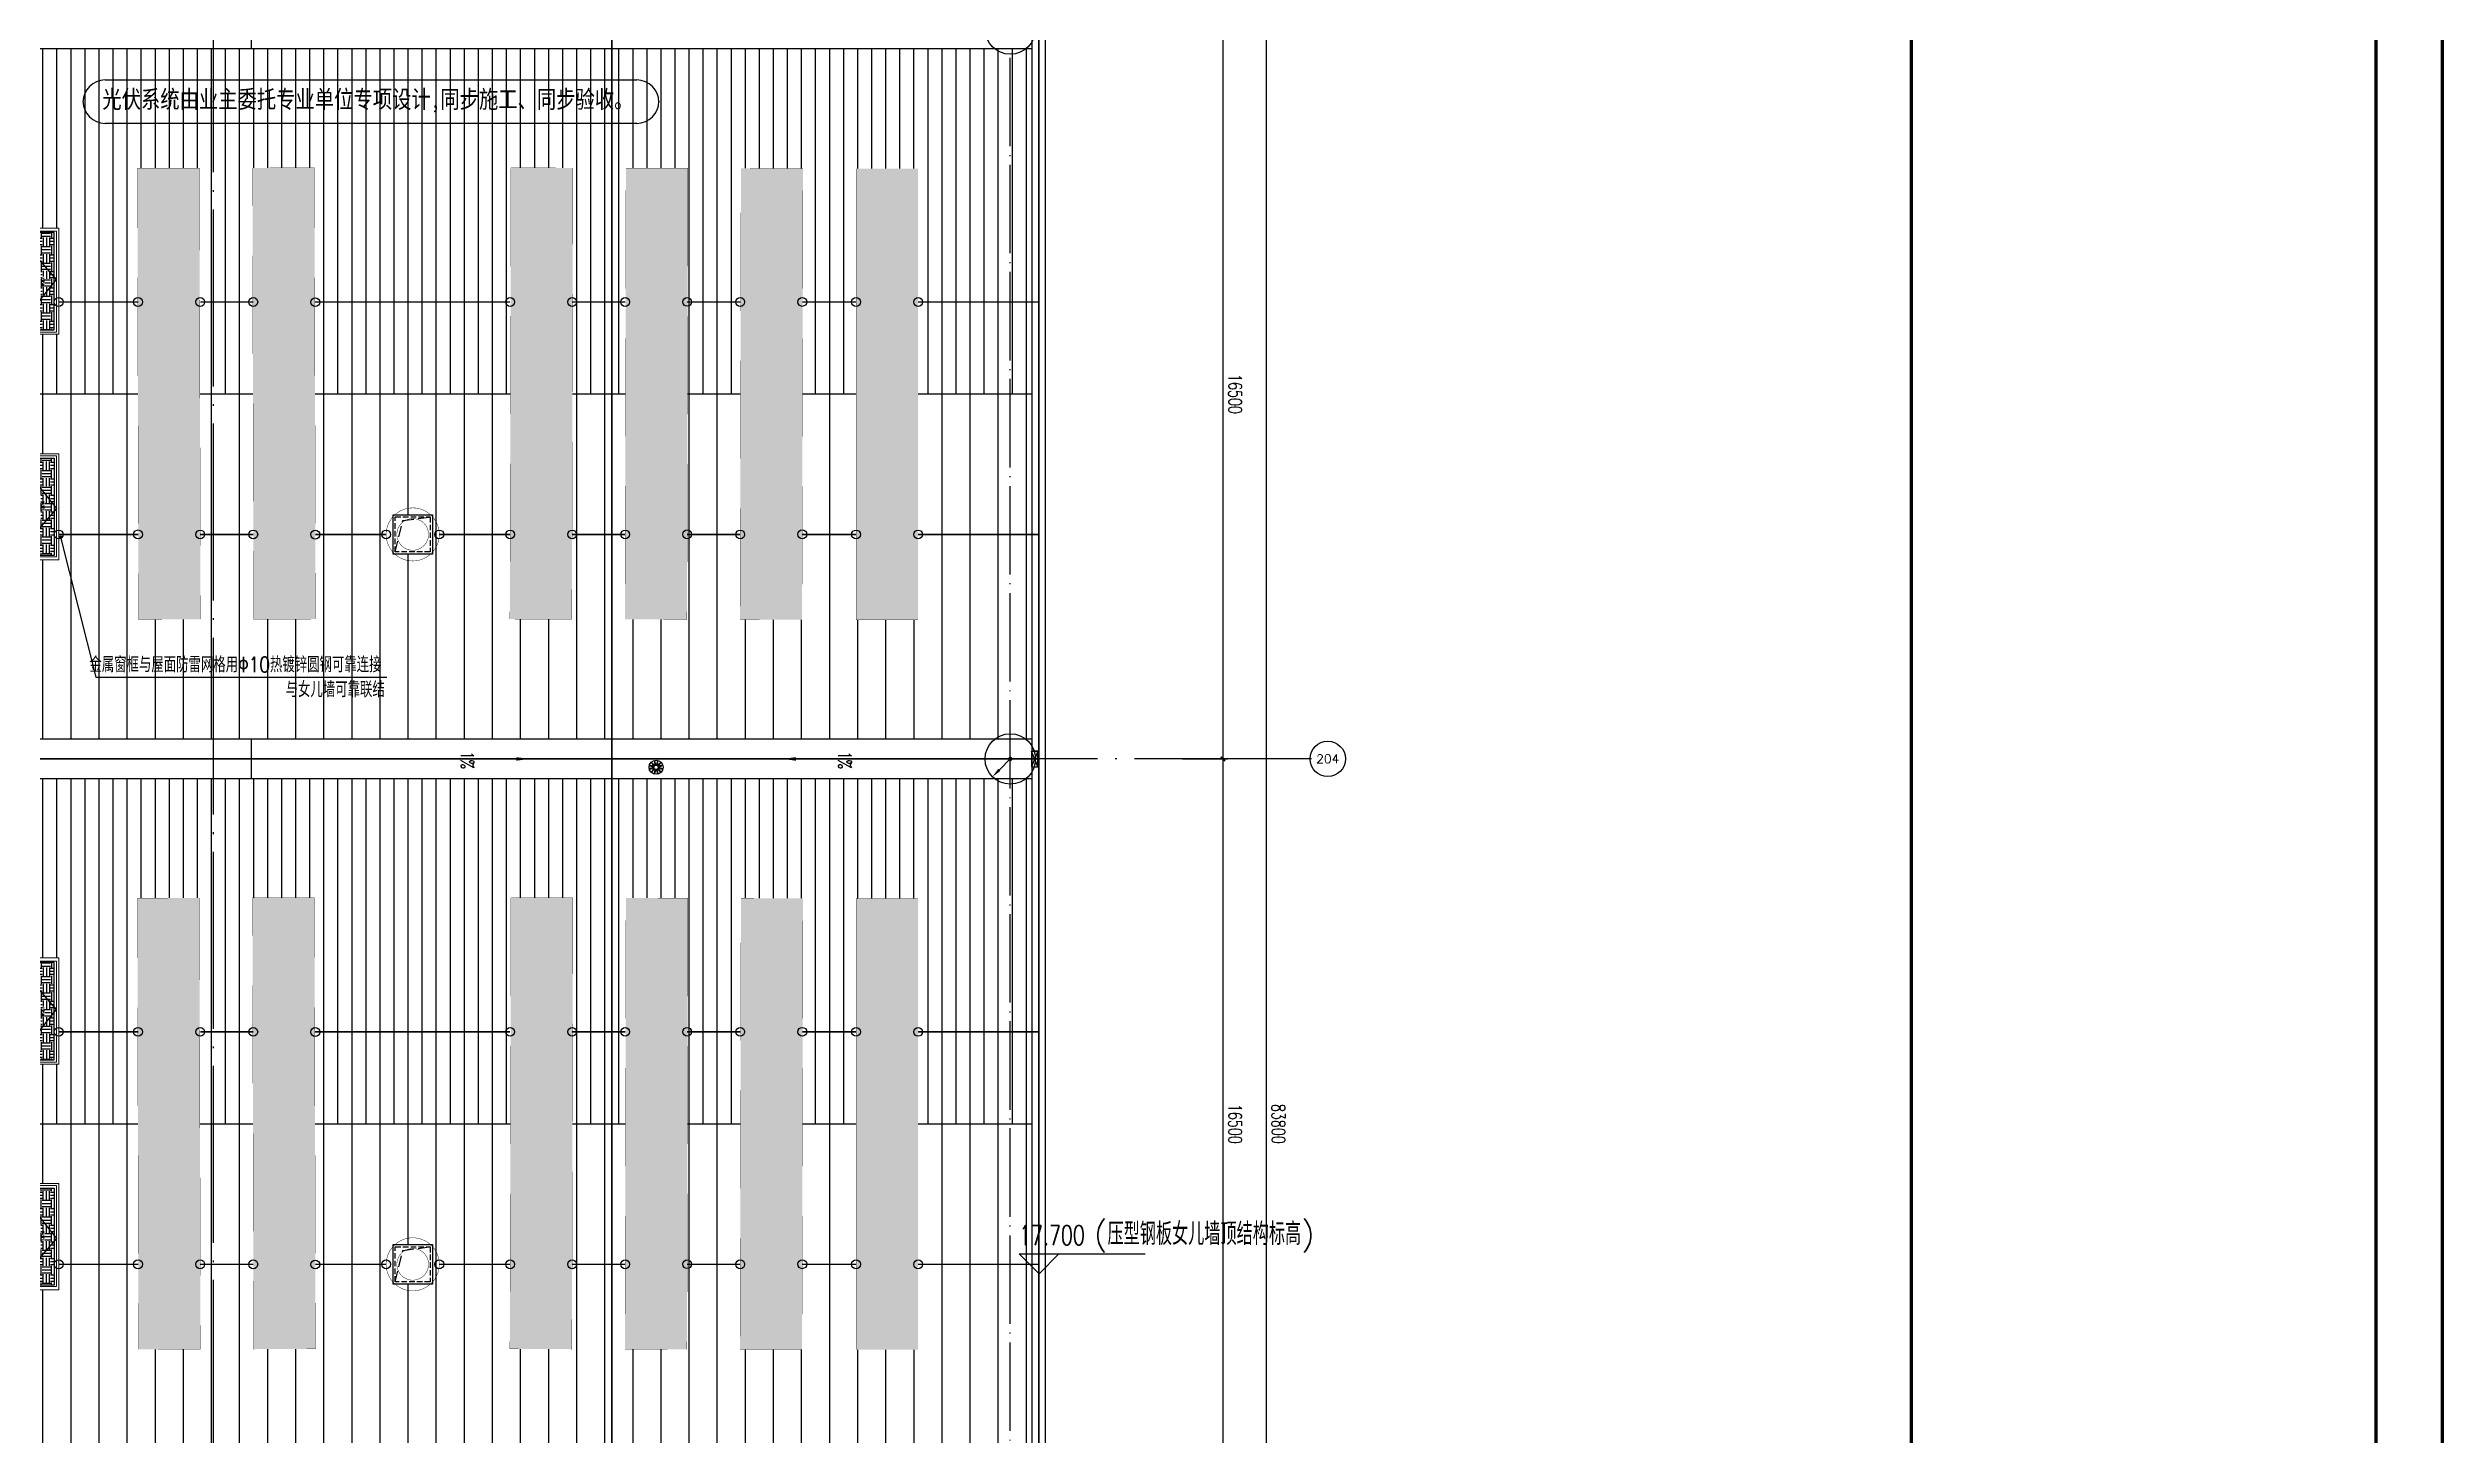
# Model space of a CAD drawing. Extents: x -1396510 to 1250330, y -1892470 to 1623980.
# Drawn here: x -150598 to -96447, y -894636 to -863276 of the extents above; entities that cross this region are included whole.
import ezdxf
from ezdxf.enums import TextEntityAlignment as Align

# ---------------------------------------------------------------- set-up
doc = ezdxf.new("R2010")
doc.units = 0
doc.header["$LTSCALE"] = 1000
doc.header["$MEASUREMENT"] = 0
for name, pattern in [('CENTER2', [1.125, 0.75, -0.125, 0.125, -0.125]), ('DASH', [0.35, 0.25, -0.1]), ('DOTE', [2.42, 2, -0.2, 0.02, -0.2]), ('HIDDEN', [9.525, 6.35, -3.175])]:
    doc.linetypes.add(name, pattern=pattern)
doc.layers.get('Defpoints').update_dxf_attribs({"color": 210})
for name, color, linetype in [('-DS 电气', 130, 'Continuous'), ('0-cxFrame', 155, 'Continuous'), ('99平面图例外参$0$A-HATCH-2', 251, 'Continuous'), ('A-AXIS-D', 1, 'Continuous'), ('A-AXIS-DOTE', 14, 'DOTE'), ('A-AXIS-SYMB', 3, 'Continuous'), ('A-DRAIN', 142, 'Continuous'), ('A-HATCH-2', 251, 'Continuous'), ('A-LIN-V', 9, 'Continuous'), ('A-SFCE', 30, 'Continuous'), ('A-WINDOW', 140, 'Continuous'), ('AS-COLN', 6, 'Continuous'), ('AS-结构边线层', 200, 'Continuous'), ('E-电气标注', 84, 'Continuous'), ('LWIRE', 4, 'Continuous'), ('SPACE', 7, 'Continuous'), ('SPACE_HATCH', 8, 'Continuous'), ('TEL_LEAD', 3, 'Continuous'), ('WIRE-接地', 4, 'Continuous'), ('WIRE-照明', 1, 'Continuous'), ('WIRE-避雷', 4, 'Continuous'), ('参考线', 8, 'Continuous'), ('外框', 1, 'HIDDEN'), ('暖通', 7, 'Continuous'), ('虹吸溢流', 3, 'Continuous'), ('虹吸雨水斗', 6, 'Continuous'), ('虹吸雨水标注XT', 7, 'Continuous')]:
    doc.layers.add(name, color=color, linetype=linetype)
doc.layers.add('0-cxText', color=131, linetype='Continuous', lineweight=25)
doc.layers.add('成型线', color=3, linetype='Continuous', lineweight=18)
doc.layers.add('A-云线2', color=3, linetype='Continuous', plot=False)
doc.layers.add('A-加建区域', color=47, linetype='Continuous', plot=False)
doc.styles.add('-宋体', font='', dxfattribs={"width": 0.8})
doc.styles.add('_TCH_AXIS', font='COMPLEX', dxfattribs={"bigfont": 'GBCBIG'})
doc.styles.add('_TCH_DIM', font='SIMPLEX', dxfattribs={"bigfont": 'GBCBIG'})
doc.styles.add('_TCH_DIM_T3', font='SIMPLEX', dxfattribs={"width": 0.705882, "bigfont": 'GBCBIG'})
doc.styles.add('_TCH_SPACE', font='SIMPLEX', dxfattribs={"height": 5, "bigfont": 'GBCBIG'})
doc.styles.add('_TEL_DIM', font='SIMPLEX', dxfattribs={"width": 0.8, "height": 3.5, "bigfont": 'HZTXT'})
doc.styles.add('A-DIM_T3', font='SIMPLEX', dxfattribs={"width": 0.705882, "bigfont": 'GBCBIG'})
doc.styles.add('cx_tuming', font='simhei.ttf')
doc.styles.add('cx_tuqian1', font='')
doc.styles.get("Standard").update_dxf_attribs({"font": 'gbenor.shx', "bigfont": 'gbcbig.shx'})
doc.styles.add('黑体', font='simhei.ttf', dxfattribs={"height": 12})
doc.styles.get('-宋体').set_extended_font_data('SimSun')
doc.styles.get('cx_tuqian1').set_extended_font_data('SimSun')
doc.dimstyles.new('_TCH_ARCH&&100', dxfattribs={"dimtxt": 297.5, "dimasz": 100, "dimexe": 100, "dimexo": 100, "dimgap": 126.25, "dimtad": 1, "dimdec": 0, "dimzin": 0, "dimdsep": 46, "dimtxsty": '_TCH_DIM_T3', "dimblk": 'ARCHTICK', "dimcen": 0.09, "dimclrt": 7, "dimazin": 2, "dimtfac": 1, "dimtdec": 0, "dimtix": 1, "dimtmove": 2, "dimatfit": 3, "dimfxl": 0, "dimtolj": 1, "dimtzin": 0, "dimarcsym": 0})
doc.dimstyles.new('A-DIM&&100', dxfattribs={"dimtxt": 297.5, "dimasz": 100, "dimexe": 100, "dimexo": 100, "dimgap": 126.25, "dimtad": 1, "dimdec": 0, "dimzin": 0, "dimdsep": 46, "dimtxsty": 'A-DIM_T3', "dimblk": 'ARCHTICK', "dimcen": 0.09, "dimclrt": 7, "dimazin": 2, "dimtfac": 1, "dimtdec": 0, "dimtix": 1, "dimtmove": 2, "dimatfit": 3, "dimfxl": 0, "dimtolj": 1, "dimtzin": 0, "dimarcsym": 0})
pattern_1 = [(90, (-214845.8, -722570), (-317.5, 0), [])]
pattern_2 = [(90, (-214845.8, -722570), (-635, 0), [])]
pattern_3 = [(0, (0, 0), (187.5, 187.5), [187.5, -187.5]), (0, (0, 70.31), (187.5, 187.5), [187.5, -187.5]), (0, (0, 140.62), (187.5, 187.5), [187.5, -187.5]), (90, (23.44, 164.06), (-187.5, 187.5), [187.5, -187.5]), (90, (93.75, 164.06), (-187.5, 187.5), [187.5, -187.5]), (90, (164.06, 164.06), (-187.5, 187.5), [187.5, -187.5])]

# ---------------------------------------------------------------- blocks, each defined once
blk = doc.blocks.new('_ArchTick')
at = {"color": 0, "linetype": 'ByBlock', "const_width": 0.4}
blk.add_lwpolyline([(-0.5, -0.5), (0.5, 0.5)], dxfattribs=at)
blk = doc.blocks.new('*D575')
at = {"layer": 'A-AXIS-D', "color": 0, "lineweight": -2, "transparency": 16777216}
for p, q in [((160194, -16500), (161210, -16500)), ((161110, -16500), (161110, -33000)), ((160194, -33000), (161210, -33000))]:
    blk.add_line(p, q, dxfattribs=at)
at = {"layer": 'Defpoints', "color": 0, "transparency": 16777216}
for p in [(160094, -16500), (160094, -33000), (161110, -33000)]:
    blk.add_point(p, dxfattribs=at)
at = {"layer": 'A-AXIS-D', "color": 0, "lineweight": -2, "transparency": 16777216, "xscale": 100, "yscale": 100, "zscale": 100}
for p, rotation in [((161110, -16500), 90), ((161110, -33000), 270)]:
    blk.add_blockref('_ArchTick', p, dxfattribs=dict(at, rotation=rotation))
at = {"layer": 'A-AXIS-D', "color": 7, "transparency": 16777216, "insert": (161385, -24750), "char_height": 297.5, "attachment_point": 5, "rotation": 270, "style": 'A-DIM_T3'}
blk.add_mtext('\\A1;16500', dxfattribs=at)
blk = doc.blocks.new('*D576')
at = {"layer": 'A-AXIS-D', "color": 0, "lineweight": -2, "transparency": 16777216}
for p, q in [((160194, -33000), (161210, -33000)), ((161110, -33000), (161110, -49500)), ((160194, -49500), (161210, -49500))]:
    blk.add_line(p, q, dxfattribs=at)
at = {"layer": 'Defpoints', "color": 0, "transparency": 16777216}
for p in [(160094, -33000), (160094, -49500), (161110, -49500)]:
    blk.add_point(p, dxfattribs=at)
at = {"layer": 'A-AXIS-D', "color": 0, "lineweight": -2, "transparency": 16777216, "xscale": 100, "yscale": 100, "zscale": 100}
for p, rotation in [((161110, -33000), 90), ((161110, -49500), 270)]:
    blk.add_blockref('_ArchTick', p, dxfattribs=dict(at, rotation=rotation))
at = {"layer": 'A-AXIS-D', "color": 7, "transparency": 16777216, "insert": (161385, -41250), "char_height": 297.5, "attachment_point": 5, "rotation": 270, "style": 'A-DIM_T3'}
blk.add_mtext('\\A1;16500', dxfattribs=at)
blk = doc.blocks.new('溢流口')
at = {"layer": '虹吸雨水标注XT'}
for p, q in [((-250, 98), (250, -98)), ((250, 98), (-250, -98)), ((250, -98), (250, 98))]:
    blk.add_line(p, q, dxfattribs=at)
blk.add_lwpolyline([(-250, 98), (250, 98), (250, -98), (-250, -98)], close=True, dxfattribs=at)
blk = doc.blocks.new('“奔腾”虹吸雨水斗')
at = {"layer": '虹吸雨水斗', "color": 8, "lineweight": 25}
for p, q in [((946982, 86753), (947040, 86688)), ((947052, 86699), (946987, 86758)), ((947048, 86793), (947066, 86707)), ((947082, 86711), (947055, 86795)), ((947125, 86795), (947098, 86711)), ((947114, 86707), (947132, 86793)), ((947194, 86758), (947128, 86699)), ((947140, 86688), (947199, 86753)), ((946944, 86685), (947028, 86658)), ((947028, 86641), (946944, 86614)), ((947032, 86673), (946946, 86692)), ((946946, 86607), (947032, 86625)), ((947040, 86611), (946982, 86546)), ((946987, 86541), (947052, 86600)), ((947066, 86592), (947048, 86506)), ((947055, 86504), (947082, 86587)), ((947098, 86587), (947125, 86504)), ((947132, 86506), (947114, 86592)), ((947128, 86600), (947194, 86541)), ((947199, 86546), (947140, 86611)), ((947234, 86692), (947148, 86673)), ((947148, 86625), (947234, 86607)), ((947152, 86658), (947236, 86685)), ((947236, 86614), (947152, 86641))]:
    blk.add_line(p, q, dxfattribs=at)
for radius in [150, 47.6]:
    blk.add_circle((947090, 86649), radius, dxfattribs=at)
for centre, start, end in [((947025, 86649), 291.6382, 68.3675), ((947034, 86682), 261.6382, 38.3675), ((947034, 86617), 321.6382, 98.3675), ((947057, 86706), 231.6382, 8.3675), ((947057, 86593), 351.6382, 128.3675), ((947090, 86715), 201.6382, 338.3675), ((947090, 86584), 21.6382, 158.3675), ((947123, 86706), 171.6382, 308.3675), ((947123, 86593), 51.6382, 188.3675), ((947147, 86682), 141.6382, 278.3675), ((947147, 86617), 81.6382, 218.3675), ((947155, 86649), 111.6382, 248.3675)]:
    blk.add_arc(centre, 8.82, start, end, dxfattribs=at)
blk = doc.blocks.new('w4234233')
at = {"layer": 'A-AXIS-SYMB', "color": 8}
for points in [[(355546, 826830, 0, 0, 0), (355546, 825680, 0, 80, 0), (355546, 825980, 0, 0, 0)], [(355546, 818810, 0, 0, 0), (355546, 819960, 0, 80, 0), (355546, 819660, 0, 0, 0)]]:
    blk.add_lwpolyline(points, format="xyseb", dxfattribs=at)
at = {"layer": 'A-AXIS-SYMB', "color": 7, "style": '_TCH_DIM', "width": 0.705882}
for p in [(355376, 826935), (355376, 818407)]:
    blk.add_text('1%%%', height=297.5, dxfattribs=at).set_placement(p)
blk = doc.blocks.new('w42343eeee')
blk.add_wipeout([(367285, 568212), (365883, 568215), (365906, 578415), (367306, 578412)]).dxf.layer = '参考线'
at = {"layer": '99平面图例外参$0$A-HATCH-2'}
h = blk.add_hatch(dxfattribs=at)
h.set_pattern_fill('ANSI33', color=256, scale=75)
h.set_pattern_definition([(45, (1135667.22, 924695.12), (-168.3798, 168.3798), []), (45, (1135835.6, 924695.12), (-168.3798, 168.3798), [119.0625, -59.53125])])
h.paths.add_polyline_path([(366843, 550430), (365843, 550432)])
h.paths.add_polyline_path([(365906, 578415), (367306, 578412), (367283, 568212), (365883, 568215)])
at = {"layer": 'E-电气标注', "color": 1, "const_width": 5}
blk.add_lwpolyline([(365906, 578415), (365883, 568215), (367283, 568212), (367306, 578412)], close=True, dxfattribs=at)
blk = doc.blocks.new('44')
blk.add_wipeout([(277496, 745320), (279896, 745320), (279896, 747320), (277496, 747320)]).dxf.layer = '参考线'
at = {"layer": 'SPACE_HATCH'}
h = blk.add_hatch(dxfattribs=at)
h.set_pattern_fill('土壤', color=8, scale=50, style=0)
h.set_pattern_definition(pattern_3)
h.paths.add_polyline_path([(277596, 746370), (279796, 746370), (279796, 747220), (277596, 747220)])
h.paths.add_polyline_path([(278352, 746904), (279057, 746904), (279057, 747034), (278352, 747034)])
h.paths.add_polyline_path([(278591, 746811), (278817, 746811), (278817, 746895), (278591, 746895)])
h = blk.add_hatch(dxfattribs=at)
h.set_pattern_fill('土壤', color=8, scale=50, style=0)
h.set_pattern_definition(pattern_3)
h.paths.add_polyline_path([(277596, 746270), (279796, 746270), (279796, 745420), (277596, 745420)])
h.paths.add_polyline_path([(278352, 745724), (279057, 745724), (279057, 745854), (278352, 745854)])
h.paths.add_polyline_path([(278591, 745631), (278817, 745631), (278817, 745715), (278591, 745715)])
at = {"color": 2}
for p, q in [((277566, 746370), (279851, 746370)), ((277566, 746270), (279851, 746270))]:
    blk.add_line(p, q, dxfattribs=at)
at = {"layer": 'A-SFCE'}
blk.add_lwpolyline([(277596, 747220), (279796, 747220), (279796, 745420), (277596, 745420)], close=True, dxfattribs=at)
at = {"layer": '外框', "color": 8}
for points in [[(279851, 746320), (278658, 747270), (277566, 746320)], [(279851, 746320), (278658, 745370), (277566, 746320)]]:
    blk.add_lwpolyline(points, dxfattribs=at)
at = {"layer": '成型线'}
blk.add_line((279896, 745320), (279896, 747320), dxfattribs=at)
blk.add_lwpolyline([(279896, 745320), (277496, 745320), (277496, 747320), (279896, 747320)], dxfattribs=at)
blk.add_lwpolyline([(279851, 745370), (279851, 747270), (277566, 747270), (277566, 745370)], close=True, dxfattribs=at)
at = {"layer": 'SPACE', "color": 8, "style": '_TCH_SPACE'}
for p in [(278365, 746930), (278365, 745750)]:
    blk.add_text('自然排烟窗，有效面积', height=96.5, dxfattribs=at).set_placement(p)
at = {"layer": 'SPACE', "color": 8, "style": '_TCH_SPACE', "width": 0.705882}
for s, height, p in [('1.87m', 59.5, (278600, 746828)), ('2', 29.8, (278792, 746863)), ('1.87m', 59.5, (278600, 745648)), ('2', 29.8, (278792, 745683))]:
    blk.add_text(s, height=height, dxfattribs=at).set_placement(p)
blk = doc.blocks.new('eeee')
at = {"layer": 'A-LIN-V'}
blk.add_blockref('44', (16550, 81000), dxfattribs=at)
at = {"layer": 'A-LIN-V', "xscale": -0.9999999999999998}
blk.add_blockref('44', (579042, 81000), dxfattribs=at)
blk = doc.blocks.new('fengji')
blk.add_wipeout([(-445, 445), (445, 445), (445, -445), (-445, -445)]).dxf.layer = '参考线'
at = {"layer": 'A-HATCH-2', "color": 8, "const_width": 10}
for points in [[(0, -600, -1), (0, 600, -1)], [(0, -600, 1), (0, 600, 1)]]:
    blk.add_lwpolyline(points, format="xyb", dxfattribs=at)
at = {"layer": 'A-HATCH-2', "color": 8, "linetype": 'DASH', "const_width": 10}
for points in [[(0, -358, -1), (0, 358, -1)], [(0, -358, 1), (0, 358, 1)]]:
    blk.add_lwpolyline(points, format="xyb", dxfattribs=at)
at = {"layer": 'AS-COLN', "ltscale": 0.5}
blk.add_lwpolyline([(-445, 445), (445, 445), (445, -445), (-445, -445)], close=True, dxfattribs=at)
at = {"layer": 'AS-COLN', "linetype": 'DASH', "ltscale": 0.5}
blk.add_lwpolyline([(-395, 395), (395, 395), (395, -395), (-395, -395)], close=True, dxfattribs=at)
at = {"layer": 'AS-结构边线层', "color": 8, "linetype": 'DASH'}
blk.add_lwpolyline([(395, 395), (225, -315), (-395, -395)], dxfattribs=at)
blk = doc.blocks.new('*D5899')
at = {"layer": 'A-AXIS-D', "color": 0, "lineweight": -2, "transparency": 16777216}
for p, q in [((160294, 650), (162190, 650)), ((162090, 650), (162090, -83150)), ((160294, -83150), (162190, -83150))]:
    blk.add_line(p, q, dxfattribs=at)
at = {"layer": 'Defpoints', "color": 0, "transparency": 16777216}
for p in [(160194, 650), (160194, -83150), (162090, -83150)]:
    blk.add_point(p, dxfattribs=at)
at = {"layer": 'A-AXIS-D', "color": 0, "lineweight": -2, "transparency": 16777216, "xscale": 100, "yscale": 100, "zscale": 100}
for p, rotation in [((162090, 650), 90), ((162090, -83150), 270)]:
    blk.add_blockref('_ArchTick', p, dxfattribs=dict(at, rotation=rotation))
at = {"layer": 'A-AXIS-D', "color": 7, "transparency": 16777216, "insert": (162365, -41250), "char_height": 297.5, "attachment_point": 5, "rotation": 270, "style": '_TCH_DIM_T3'}
blk.add_mtext('\\A1;83800', dxfattribs=at)
blk = doc.blocks.new('$TelecSys$00000080')
for p, q in [((-0.7, -0.7), (0, 0)), ((0.1, 0.1), (0.1, 0.1)), ((-0.1, -0.1), (-0.1, -0.1))]:
    blk.add_line(p, q)
at = {"const_width": 0.142}
blk.add_lwpolyline([(0.07, 0, 1), (-0.07, 0, 1)], format="xyb", close=True, dxfattribs=at)
blk.add_solid([(-0.63, -0.77), (-0.77, -0.63), (-1.15, -1.15)])
at = {"width": 0.8, "flags": 9}
blk.add_attdef('A', (0, 0), '', height=0.00002, rotation=180, dxfattribs=at)
blk = doc.blocks.new('zjcx_T0(Dragon)')
at = {"layer": '0-cxFrame', "const_width": 50}
blk.add_lwpolyline([(0, 82100), (-7000, 82100), (-7000, 0), (0, 0)], close=True, dxfattribs=at)
blk = doc.blocks.new('TK22.A0+1 L(Dragon)')
at = {"layer": '0-cxFrame', "color": 7, "const_width": 0.5}
blk.add_lwpolyline([(0, 0), (-1485, 0), (-1485, 841), (0, 841)], close=True, dxfattribs=at)
at = {"layer": '0-cxFrame', "const_width": 0.5}
for points in [[(-80, 10), (-1465, 10), (-1465, 831), (-80, 831)], [(-10, 10), (-80, 10), (-80, 831), (-10, 831)]]:
    blk.add_lwpolyline(points, close=True, dxfattribs=at)
at = {"layer": '0-cxFrame', "xscale": 0.01, "yscale": 0.01, "zscale": 0.01}
blk.add_blockref('zjcx_T0(Dragon)', (-10, 10), dxfattribs=at)
at = {"style": '黑体', "flags": 4}
blk.add_attdef('图幅', text='', height=3.3, dxfattribs=at).set_placement((-40, 3), align=Align.RIGHT)
at = {"layer": '0-cxText', "flags": 4}
for tag, height, style, p in [('建设单位', 3.5, 'cx_tuming', (-45, 240)), ('项目名称', 3.5, 'cx_tuming', (-45, 210)), ('子项名称', 3.5, 'cx_tuming', (-45, 180)), ('工程编号', 3.3, 'cx_tuqian1', (-35, 165)), ('图名1', 3.5, 'cx_tuming', (-45, 87)), ('图名2', 3.5, 'cx_tuming', (-45, 79)), ('图名3', 3.5, 'cx_tuming', (-45, 71)), ('出图日期', 3.3, 'cx_tuqian1', (-39, 60)), ('专业', 3.3, 'cx_tuqian1', (-55, 52)), ('图号', 3.3, 'cx_tuqian1', (-55, 44)), ('版次', 3.3, 'cx_tuqian1', (-20, 44))]:
    blk.add_attdef(tag, text='', height=height, dxfattribs=dict(at, style=style)).set_placement(p, align=Align.MIDDLE)
at = {"layer": 'Defpoints', "color": 6, "flags": 4}
for tag, height, style, p in [('tufu', 3.3, '黑体', (-12, 12)), ('dwfname', 4, 'cx_tuqian1', (-80, 3))]:
    blk.add_attdef(tag, text='', height=height, dxfattribs=dict(at, style=style)).set_placement(p, align=Align.RIGHT)
blk = doc.blocks.new('$TelecSys$00000010')
blk.add_circle((0, 0, 0), 1)
blk = doc.blocks.new('世赫2#厂房屋顶0821')
at = {"layer": 'A-HATCH-2'}
h = blk.add_hatch(dxfattribs=at)
h.set_pattern_fill('ANSI31', color=256, scale=200, angle=45)
h.set_pattern_definition(pattern_1)
h.paths.add_polyline_path([(19034.2, -24750), (151569.9, -24750), (156800, -24750), (156800, -16950), (15917.2, -16950), (13387, -24750), (22714.2, -24750)])
h = blk.add_hatch(dxfattribs=at)
h.set_pattern_fill('ANSI31', color=256, scale=400, angle=45)
h.set_pattern_definition(pattern_2)
h.paths.add_polyline_path([(19034.2, -24750), (151569.9, -24750), (156800, -24750), (156800, -32550), (10856.8, -32550), (13387, -24750), (22714.2, -24750)])
h = blk.add_hatch(dxfattribs=at)
h.set_pattern_fill('ANSI31', color=256, scale=200, angle=45)
h.set_pattern_definition(pattern_1)
h.paths.add_polyline_path([(19034.2, -41250), (151569.9, -41250), (156800, -41250), (156800, -33450), (10564.9, -33450), (8034.7, -41250), (22714.2, -41250)])
h = blk.add_hatch(dxfattribs=at)
h.set_pattern_fill('ANSI31', color=256, scale=400, angle=45)
h.set_pattern_definition(pattern_2)
h.paths.add_polyline_path([(19034.2, -41250), (151569.9, -41250), (156800, -41250), (156800, -49050), (5504.5, -49050), (8034.7, -41250), (22714.2, -41250)])
at = {"layer": 'A-AXIS-D'}
blk.add_circle((163479.3, -32998.9), 400, dxfattribs=at)
at = {"layer": 'A-AXIS-DOTE', "color": 8}
blk.add_line((156300, -89330), (156300, 6640), dxfattribs=at)
at = {"layer": 'A-AXIS-DOTE', "color": 8, "ltscale": 2}
for p, q in [((138300, -87498.9), (138300, 6300)), ((147300, -87498.9), (147300, 6300)), ((163114.2, -33000), (-11095.8, -33000))]:
    blk.add_line(p, q, dxfattribs=at)
at = {"layer": 'A-AXIS-SYMB', "color": 8}
for p, q in [((156954.2, -44640), (156504.2, -44190)), ((156504.2, -44190), (159354.2, -44190)), ((156954.2, -44640), (157404.2, -44190))]:
    blk.add_line(p, q, dxfattribs=at)
at = {"layer": 'A-DRAIN'}
for p, q in [((139150, -16050), (139150, -16950)), ((139150, -32550), (139150, -33450))]:
    blk.add_line(p, q, dxfattribs=at)
at = {"layer": 'A-LIN-V'}
for points in [[(156800, -16950), (15917.2, -16950), (10856.8, -32550)], [(156800, -32550), (10856.8, -32550)], [(156800, -33450), (10564.9, -33450)]]:
    blk.add_lwpolyline(points, dxfattribs=at)
at = {"layer": 'A-SFCE'}
for points in [[(-300, -68000), (-900, -68000), (-900, -83150), (157100, -83150), (157100, -83150), (157100, 650), (20575.1, 650), (-900, -65552.5), (-900, -66500)], [(-600, -68300), (-600, -82850), (156800, -82850), (156800, 350), (20793.2, 350), (-600, -65600), (-600, -66200)], [(12649.1, -24750), (156800, -24750)], [(7295.5, -41250), (156800, -41250)]]:
    blk.add_lwpolyline(points, dxfattribs=at)
at = {"layer": 'A-加建区域', "color": 8, "rotation": 270}
blk.add_blockref('w4234233', (-674520, 322545.8), dxfattribs=at)
at = {"layer": '虹吸溢流', "ltscale": 200, "xscale": -0.70754716981, "yscale": 0.70754716981, "zscale": 0.70754716981, "rotation": 270}
blk.add_blockref('溢流口', (156855.2, -33000), dxfattribs=at)
at = {"layer": '虹吸雨水斗', "xscale": 1.061320754715, "yscale": 1.061320754715, "zscale": 1.061320754715}
blk.add_blockref('“奔腾”虹吸雨水斗', (-856866.3, -125151.1), dxfattribs=at)
at = {"layer": 'A-AXIS-D', "color": 7, "style": '_TCH_AXIS'}
blk.add_text('204', height=196.63, dxfattribs=at).set_placement((163217.1, -33097.2), (163741.5, -33097.2), align=Align.FIT)
at = {"layer": 'A-AXIS-SYMB', "color": 7, "style": '_TCH_DIM', "width": 0.705882}
blk.add_text('17.700', height=446.25, dxfattribs=at).set_placement((156503.4, -43990))
at = {"layer": 'A-AXIS-SYMB', "color": 7, "style": '_TCH_DIM'}
blk.add_text('(压型钢板女儿墙顶结构标高)', height=506.383, dxfattribs=at).set_placement((158198.4, -43990))
at = {"layer": 'A-AXIS-D'}
dim = blk.add_linear_dim(base=(162089.7, -83150), p1=(160194.2, 650), p2=(160194.2, -83150), angle=270, dimstyle='_TCH_ARCH&&100', dxfattribs=at)
dim.commit()
dim.dimension.update_dxf_attribs({"geometry": '*D5899', "text_midpoint": (162364.7, -41250), "dimtype": 161, "text_rotation": 270})
for base, p1, p2, picture, middle in [((161110, -33000), (160094.2, -16500), (160094.2, -33000), '*D575', (161385, -24750)), ((161110, -49500), (160094.2, -33000), (160094.2, -49500), '*D576', (161385, -41250))]:
    dim = blk.add_linear_dim(base=base, p1=p1, p2=p2, angle=270, dimstyle='A-DIM&&100', override={"dimgap": 0}, dxfattribs=at)
    dim.commit()
    dim.dimension.update_dxf_attribs({"geometry": picture, "text_midpoint": middle, "dimtype": 129, "text_rotation": 270})
at = {"layer": 'A-SFCE', "xscale": -1}
for p in [(503886, -614558.6), (506486, -614552.7)]:
    blk.add_blockref('w42343eeee', p, dxfattribs=at)
at = {"layer": 'A-SFCE'}
for p in [(-220886, -614552.7), (-218286, -614558.6), (-215686, -614564.5)]:
    blk.add_blockref('w42343eeee', p, dxfattribs=at)
at = {"layer": 'A-SFCE', "rotation": 0.1299683941899633}
blk.add_blockref('w42343eeee', (-211773, -615398.9), dxfattribs=at)
at = {"layer": 'A-WINDOW', "rotation": 90}
for p in [(961120.1, -322545.8), (961120.1, -339045.8)]:
    blk.add_blockref('eeee', p, dxfattribs=at)
at = {"layer": '暖通', "rotation": 180}
for p in [(142800, -27925), (142800, -44425)]:
    blk.add_blockref('fengji', p, dxfattribs=at)
at = {"layer": 'A-SFCE', "xscale": -1}
for p in [(503886, -598058.6), (506486, -598052.7)]:
    blk.add_blockref('w42343eeee', p, dxfattribs=at)
at = {"layer": 'A-SFCE'}
for p in [(-220886, -598052.7), (-218286, -598058.6), (-215686, -598064.5)]:
    blk.add_blockref('w42343eeee', p, dxfattribs=at)
at = {"layer": 'A-SFCE', "rotation": 0.1299683941899633}
blk.add_blockref('w42343eeee', (-211773, -598898.9), dxfattribs=at)
at = {"layer": 'A-SFCE', "xscale": -1}
for p in [(503886, -581558.6), (506486, -581552.7)]:
    blk.add_blockref('w42343eeee', p, dxfattribs=at)
at = {"layer": 'A-SFCE'}
for p in [(-220886, -581552.7), (-218286, -581558.6), (-215686, -581564.5)]:
    blk.add_blockref('w42343eeee', p, dxfattribs=at)
at = {"layer": 'A-SFCE', "rotation": 0.1299683941899633}
blk.add_blockref('w42343eeee', (-211773, -582398.9), dxfattribs=at)

msp = doc.modelspace()

# ---------------------------------------------------------------- block references
at = {"layer": 'A-云线2'}
msp.add_blockref('世赫2#厂房屋顶0821', (-285154.2, -846350), dxfattribs=at)

# ---------------------------------------------------------------- next in the draw order: linework, layer by layer
at = {"layer": '-DS 电气', "color": 6}
for p, q in [((-149305.8, -864001.4), (-137290.5, -864001.4)), ((-149805.8, -864481.5), (-149805.8, -864501.4)), ((-136790.5, -864481.5), (-136790.5, -864501.4)), ((-137290.5, -864981.5), (-149305.8, -864981.5))]:
    msp.add_line(p, q, dxfattribs=at)
for centre, start, end in [((-149305.8, -864501.4), 90, 180), ((-137290.5, -864501.4), 0, 90), ((-149305.8, -864481.5), 180, 270), ((-137290.5, -864481.5), 270, 0)]:
    msp.add_arc(centre, 500, start, end, dxfattribs=at)
at = {"layer": 'TEL_LEAD'}
for p, q in [((-150310, -874339.7), (-149512, -877500)), ((-149512, -877500), (-142942, -877500))]:
    msp.add_line(p, q, dxfattribs=at)
at = {"layer": 'TEL_LEAD', "const_width": 40}
msp.add_lwpolyline([(-150314.9, -874320.3, 1), (-150305.1, -874359.1, 1)], format="xyb", close=True, dxfattribs=at)
at = {"layer": 'WIRE-接地', "linetype": 'CENTER2', "const_width": 35}
for points in [[(-137854.2, -845850), (-137854.2, -929350)], [(-275336.9, -879350), (-128204.2, -879350)]]:
    msp.add_lwpolyline(points, dxfattribs=at)
at = {"layer": 'WIRE-接地', "linetype": 'CENTER2', "const_width": 35, "elevation": 0}
for points in [[(-150354.1, -869020.1), (-148557.6, -869019.5)], [(-147155.9, -869020.1), (-145957.6, -869020.1)], [(-144567.8, -869019.9), (-140152.5, -869020.1)], [(-138750.8, -869020.1), (-137552.4, -869020.1)], [(-136152.4, -869020.1), (-134952.4, -869020.1)], [(-133550.8, -869020.1), (-132335, -869020.1)], [(-130932, -869020.1), (-128204.2, -869020.1)], [(-150354.1, -874275.1), (-148557.6, -874274.5)], [(-147155.9, -874275.1), (-145957.6, -874275.1)], [(-144555.9, -874275.1), (-142954.4, -874275)], [(-141754, -874275), (-140152.5, -874275.1)], [(-138750.8, -874275.1), (-137552.4, -874275.1)], [(-136152.4, -874275.1), (-134952.4, -874275.1)], [(-133550.8, -874275.1), (-132335, -874275.1)], [(-130932, -874275.1), (-128204.2, -874275.1)], [(-150354.1, -885520.1), (-148557.6, -885519.5)], [(-147155.9, -885520.1), (-145957.6, -885520.1)], [(-144567.8, -885519.9), (-140152.5, -885520.1)], [(-138750.8, -885520.1), (-137552.4, -885520.1)], [(-136152.4, -885520.1), (-134952.4, -885520.1)], [(-133550.8, -885520.1), (-132335, -885520.1)], [(-130932, -885520.1), (-128204.2, -885520.1)], [(-150354.1, -890775.1), (-148557.6, -890774.5)], [(-147155.9, -890775.1), (-145957.6, -890775.1)], [(-144555.9, -890775.1), (-142954.4, -890775)], [(-141754, -890775), (-140152.5, -890775.1)], [(-138750.8, -890775.1), (-137552.4, -890775.1)], [(-136152.4, -890775.1), (-134952.4, -890775.1)], [(-133550.8, -890775.1), (-132335, -890775.1)], [(-130932, -890775.1), (-128204.2, -890775.1)]]:
    msp.add_lwpolyline(points, dxfattribs=at)
at = {"layer": 'WIRE-照明', "color": 6, "linetype": 'Continuous'}
for centre in [(-128850.2, -862850), (-128850.2, -879350)]:
    msp.add_circle(centre, 569.2, dxfattribs=at)
at = {"layer": 'WIRE-避雷', "linetype": 'Continuous', "const_width": 35}
msp.add_lwpolyline([(-128204.2, -929350), (-285904.2, -929350), (-285904.2, -914500), (-285604.2, -914500), (-285604.2, -912700), (-285904.2, -912700), (-285904.2, -911926.3), (-264470.1, -845850), (-128204.2, -845850), (-128204.2, -929350)], dxfattribs=at)

# ---------------------------------------------------------------- next in the draw order: block references
at = {"layer": '0-cxFrame', "xscale": 150, "yscale": 150, "zscale": 150}
msp.add_blockref('TK22.A0+1 L(Dragon)', (-96485, -957600), dxfattribs=at)
at = {"layer": 'LWIRE'}
for name, p, xscale, yscale, zscale in [('$TelecSys$00000010', (-150354.3, -869020.1, 0), 100, 100, 100), ('$TelecSys$00000010', (-148561.2, -869019.5), 100, 100, 100), ('$TelecSys$00000010', (-147155.9, -869020.1, 0), 100, 100, 100), ('$TelecSys$00000010', (-145957.8, -869020.1, 0), 100, 100, 100), ('$TelecSys$00000010', (-144556.1, -869023.7), 100, 100, 100), ('$TelecSys$00000010', (-140152.5, -869020.1, 0), 100, 100, 100), ('$TelecSys$00000010', (-138750.8, -869020.1, 0), 100, 100, 100), ('$TelecSys$00000010', (-137552.7, -869020.1, 0), 100, 100, 100), ('$TelecSys$00000010', (-136152.4, -869018.3), 100, 100, 100), ('$TelecSys$00000010', (-134952.4, -869020.2), 100, 100, 100), ('$TelecSys$00000010', (-133550.8, -869018.4), 100, 100, 100), ('$TelecSys$00000010', (-132335, -869020.1, 0), 100, 100, 100), ('$TelecSys$00000010', (-130932, -869020.3), 100, 100, 100), ('$TelecSys$00000010', (-150354.3, -874275.1, 0), 100, 100, 100), ('$TelecSys$00000010', (-148561.2, -874274.5), 100, 100, 100), ('$TelecSys$00000010', (-147155.9, -874275.1, 0), 100, 100, 100), ('$TelecSys$00000010', (-145957.8, -874275.1, 0), 100, 100, 100), ('$TelecSys$00000010', (-144556.1, -874278.7), 100, 100, 100), ('$TelecSys$00000010', (-142954.6, -874275), 100, 100, 100), ('$TelecSys$00000010', (-141754.2, -874275), 100, 100, 100), ('$TelecSys$00000010', (-140152.5, -874275.1, 0), 100, 100, 100), ('$TelecSys$00000010', (-138750.8, -874275.1, 0), 100, 100, 100), ('$TelecSys$00000010', (-137552.7, -874275.1, 0), 100, 100, 100), ('$TelecSys$00000010', (-136152.4, -874273.3), 100, 100, 100), ('$TelecSys$00000010', (-134952.4, -874275.2), 100, 100, 100), ('$TelecSys$00000010', (-133550.8, -874273.4), 100, 100, 100), ('$TelecSys$00000010', (-132335, -874275.1, 0), 100, 100, 100), ('$TelecSys$00000010', (-130932, -874275.3), 100, 100, 100), ('$TelecSys$00000080', (-128850.2, -879350), 350, 350, 350), ('$TelecSys$00000010', (-150354.3, -885520.1, 0), 100, 100, 100), ('$TelecSys$00000010', (-148561.2, -885519.5), 100, 100, 100), ('$TelecSys$00000010', (-147155.9, -885520.1, 0), 100, 100, 100), ('$TelecSys$00000010', (-145957.8, -885520.1, 0), 100, 100, 100), ('$TelecSys$00000010', (-144556.1, -885523.7), 100, 100, 100), ('$TelecSys$00000010', (-140152.5, -885520.1, 0), 100, 100, 100), ('$TelecSys$00000010', (-138750.8, -885520.1, 0), 100, 100, 100), ('$TelecSys$00000010', (-137552.7, -885520.1, 0), 100, 100, 100), ('$TelecSys$00000010', (-136152.4, -885518.3), 100, 100, 100), ('$TelecSys$00000010', (-134952.4, -885520.2), 100, 100, 100), ('$TelecSys$00000010', (-133550.8, -885518.4), 100, 100, 100), ('$TelecSys$00000010', (-132335, -885520.1, 0), 100, 100, 100), ('$TelecSys$00000010', (-130932, -885520.3), 100, 100, 100), ('$TelecSys$00000010', (-150354.3, -890775.1, 0), 100, 100, 100), ('$TelecSys$00000010', (-148561.2, -890774.5), 100, 100, 100), ('$TelecSys$00000010', (-147155.9, -890775.1, 0), 100, 100, 100), ('$TelecSys$00000010', (-145957.8, -890775.1, 0), 100, 100, 100), ('$TelecSys$00000010', (-144556.1, -890778.7), 100, 100, 100), ('$TelecSys$00000010', (-142954.6, -890775), 100, 100, 100), ('$TelecSys$00000010', (-141754.2, -890775), 100, 100, 100), ('$TelecSys$00000010', (-140152.5, -890775.1, 0), 100, 100, 100), ('$TelecSys$00000010', (-138750.8, -890775.1, 0), 100, 100, 100), ('$TelecSys$00000010', (-137552.7, -890775.1, 0), 100, 100, 100), ('$TelecSys$00000010', (-136152.4, -890773.3), 100, 100, 100), ('$TelecSys$00000010', (-134952.4, -890775.2), 100, 100, 100), ('$TelecSys$00000010', (-133550.8, -890773.4), 100, 100, 100), ('$TelecSys$00000010', (-132335, -890775.1, 0), 100, 100, 100), ('$TelecSys$00000010', (-130932, -890775.3), 100, 100, 100)]:
    msp.add_blockref(name, p, dxfattribs=dict(at, xscale=xscale, yscale=yscale, zscale=zscale))

# ---------------------------------------------------------------- next in the draw order: texts
at = {"layer": '-DS 电气', "color": 6, "style": '-宋体', "width": 0.8}
msp.add_text('光伏系统由业主委托专业单位专项设计,同步施工、同步验收。', height=400, dxfattribs=at).set_placement((-149367.9, -864635.3))
at = {"layer": 'TEL_LEAD', "color": 7, "style": '_TEL_DIM', "width": 0.8}
for s, p in [('金属窗框与屋面防雷网格用Φ10热镀锌圆钢可靠连接', (-149660.5, -877392.2)), ('与女儿墙可靠联结', (-145225.2, -877955))]:
    msp.add_text(s, height=350, dxfattribs=at).set_placement(p)

doc.saveas('drawing.dxf')
